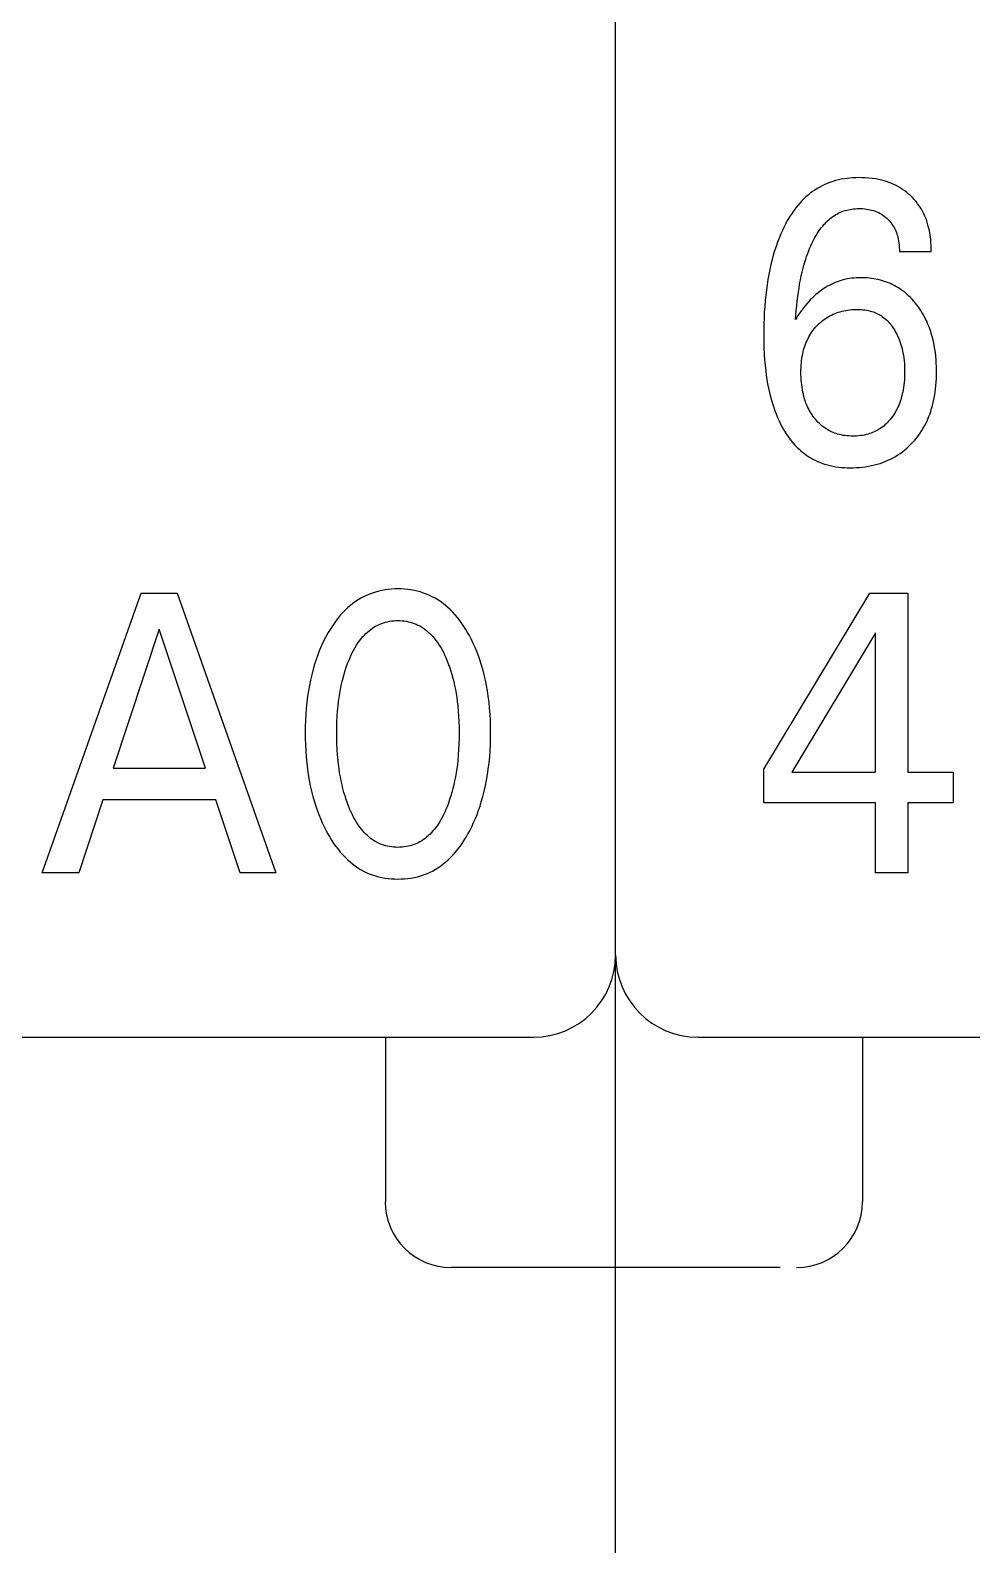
# Model space of a CAD drawing. Extents: x 10 to 656, y -396 to 292.
# Drawn here: x 263.838 to 264.996, y 101.147 to 103.011 of the extents above; entities that cross this region are included whole.
import ezdxf

# ---------------------------------------------------------------- set-up
doc = ezdxf.new("R2010")
doc.units = 0
doc.header["$LTSCALE"] = 5
doc.header["$MEASUREMENT"] = 0
doc.layers.get('0').update_dxf_attribs({"linetype": 'CONTINUOUS'})

msp = doc.modelspace()

# ---------------------------------------------------------------- linework, layer by layer
at = {"color": 7, "linetype": 'Continuous'}
for p, q in [((264.558, 91.5889), (264.558, 118.1086)), ((264.558, 91.5889), (264.558, 118.1086)), ((264.558, 101.4882), (264.558, 118.1086)), ((264.558, 101.4882), (264.558, 118.1086)), ((264.8061, 102.8161), (264.8032, 102.8142)), ((264.8091, 102.8178), (264.8061, 102.8161)), ((264.8121, 102.8195), (264.8091, 102.8178)), ((264.8152, 102.821), (264.8121, 102.8195)), ((264.8184, 102.8223), (264.8152, 102.821)), ((264.8217, 102.8236), (264.8184, 102.8223)), ((264.8251, 102.8248), (264.8217, 102.8236)), ((264.8286, 102.8258), (264.8251, 102.8248)), ((264.8321, 102.8267), (264.8286, 102.8258)), ((264.8356, 102.8274), (264.8321, 102.8267)), ((264.8391, 102.828), (264.8356, 102.8274)), ((264.8427, 102.8285), (264.8391, 102.828)), ((264.8463, 102.8289), (264.8427, 102.8285)), ((264.8499, 102.8292), (264.8463, 102.8289)), ((264.8535, 102.8294), (264.8499, 102.8292)), ((264.8571, 102.8295), (264.8535, 102.8294)), ((264.8613, 102.8294), (264.8571, 102.8295)), ((264.8655, 102.8292), (264.8613, 102.8294)), ((264.8696, 102.8289), (264.8655, 102.8292)), ((264.8738, 102.8284), (264.8696, 102.8289)), ((264.8779, 102.8278), (264.8738, 102.8284)), ((264.882, 102.827), (264.8779, 102.8278)), ((264.8851, 102.8263), (264.882, 102.827)), ((264.8882, 102.8254), (264.8851, 102.8263)), ((264.8913, 102.8245), (264.8882, 102.8254)), ((264.8944, 102.8234), (264.8913, 102.8245)), ((264.8974, 102.8223), (264.8944, 102.8234)), ((264.9003, 102.821), (264.8974, 102.8223)), ((264.9032, 102.8196), (264.9003, 102.821)), ((264.9059, 102.8181), (264.9032, 102.8196)), ((264.9086, 102.8166), (264.9059, 102.8181)), ((264.9111, 102.8149), (264.9086, 102.8166)), ((264.7845, 102.7981), (264.782, 102.7951)), ((264.7872, 102.8009), (264.7845, 102.7981)), ((264.7897, 102.8034), (264.7872, 102.8009)), ((264.7922, 102.8057), (264.7897, 102.8034)), ((264.7948, 102.808), (264.7922, 102.8057)), ((264.7975, 102.8102), (264.7948, 102.808)), ((264.8003, 102.8123), (264.7975, 102.8102)), ((264.8032, 102.8142), (264.8003, 102.8123)), ((264.9137, 102.8132), (264.9111, 102.8149)), ((264.9161, 102.8113), (264.9137, 102.8132)), ((264.9185, 102.8093), (264.9161, 102.8113)), ((264.9207, 102.8073), (264.9185, 102.8093)), ((264.9231, 102.8049), (264.9207, 102.8073)), ((264.9254, 102.8025), (264.9231, 102.8049)), ((264.9276, 102.8), (264.9254, 102.8025)), ((264.9296, 102.7973), (264.9276, 102.8)), ((264.9315, 102.7946), (264.9296, 102.7973)), ((264.7708, 102.7792), (264.7688, 102.7758)), ((264.7728, 102.7825), (264.7708, 102.7792)), ((264.775, 102.7858), (264.7728, 102.7825)), ((264.7772, 102.789), (264.775, 102.7858)), ((264.7795, 102.7921), (264.7772, 102.789)), ((264.782, 102.7951), (264.7795, 102.7921)), ((264.8203, 102.7777), (264.8219, 102.7791)), ((264.8219, 102.7791), (264.8236, 102.7804)), ((264.8236, 102.7804), (264.8254, 102.7817)), ((264.8254, 102.7817), (264.8272, 102.7829)), ((264.8272, 102.7829), (264.829, 102.784)), ((264.829, 102.784), (264.8309, 102.7851)), ((264.8309, 102.7851), (264.8328, 102.786)), ((264.8328, 102.786), (264.8347, 102.7869)), ((264.8347, 102.7869), (264.8366, 102.7877)), ((264.8366, 102.7877), (264.8386, 102.7884)), ((264.8386, 102.7884), (264.8406, 102.789)), ((264.8406, 102.789), (264.8426, 102.7896)), ((264.8426, 102.7896), (264.8446, 102.79)), ((264.8446, 102.79), (264.8467, 102.7904)), ((264.8467, 102.7904), (264.8487, 102.7908)), ((264.8487, 102.7908), (264.8508, 102.791)), ((264.8508, 102.791), (264.8529, 102.7912)), ((264.8529, 102.7912), (264.855, 102.7914)), ((264.855, 102.7914), (264.8571, 102.7914)), ((264.8571, 102.7914), (264.8595, 102.7914)), ((264.8595, 102.7914), (264.8619, 102.7913)), ((264.8619, 102.7913), (264.8642, 102.7911)), ((264.8642, 102.7911), (264.8666, 102.7908)), ((264.8666, 102.7908), (264.8689, 102.7904)), ((264.8689, 102.7904), (264.8713, 102.7899)), ((264.8713, 102.7899), (264.8734, 102.7894)), ((264.8734, 102.7894), (264.8754, 102.7888)), ((264.8754, 102.7888), (264.8774, 102.7881)), ((264.8774, 102.7881), (264.8794, 102.7873)), ((264.8794, 102.7873), (264.8814, 102.7864)), ((264.8814, 102.7864), (264.8833, 102.7854)), ((264.8833, 102.7854), (264.8851, 102.7844)), ((264.8851, 102.7844), (264.8868, 102.7833)), ((264.8868, 102.7833), (264.8885, 102.7821)), ((264.8885, 102.7821), (264.8901, 102.7808)), ((264.8901, 102.7808), (264.8917, 102.7794)), ((264.8917, 102.7794), (264.8932, 102.778)), ((264.9333, 102.7918), (264.9315, 102.7946)), ((264.935, 102.789), (264.9333, 102.7918)), ((264.9366, 102.7859), (264.935, 102.789)), ((264.9381, 102.7827), (264.9366, 102.7859)), ((264.9395, 102.7794), (264.9381, 102.7827)), ((264.9407, 102.7761), (264.9395, 102.7794)), ((264.7612, 102.7602), (264.7591, 102.7551)), ((264.7635, 102.7653), (264.7612, 102.7602)), ((264.7652, 102.7688), (264.7635, 102.7653)), ((264.767, 102.7723), (264.7652, 102.7688)), ((264.7688, 102.7758), (264.767, 102.7723)), ((264.8046, 102.7583), (264.8061, 102.7608)), ((264.8061, 102.7608), (264.8076, 102.7631)), ((264.8076, 102.7631), (264.8093, 102.7655)), ((264.8093, 102.7655), (264.811, 102.7677)), ((264.811, 102.7677), (264.8128, 102.7699)), ((264.8128, 102.7699), (264.8142, 102.7716)), ((264.8142, 102.7716), (264.8156, 102.7732)), ((264.8156, 102.7732), (264.8171, 102.7747)), ((264.8171, 102.7747), (264.8187, 102.7762)), ((264.8187, 102.7762), (264.8203, 102.7777)), ((264.8932, 102.778), (264.8945, 102.7766)), ((264.8945, 102.7766), (264.8957, 102.7752)), ((264.8957, 102.7752), (264.8969, 102.7737)), ((264.8969, 102.7737), (264.898, 102.7722)), ((264.898, 102.7722), (264.899, 102.7706)), ((264.899, 102.7706), (264.9, 102.769)), ((264.9, 102.769), (264.9009, 102.7674)), ((264.9009, 102.7674), (264.9018, 102.7656)), ((264.9018, 102.7656), (264.9026, 102.7638)), ((264.9026, 102.7638), (264.9034, 102.7619)), ((264.9034, 102.7619), (264.904, 102.76)), ((264.904, 102.76), (264.9046, 102.7581)), ((264.9418, 102.7728), (264.9407, 102.7761)), ((264.9427, 102.7694), (264.9418, 102.7728)), ((264.9436, 102.766), (264.9427, 102.7694)), ((264.9444, 102.762), (264.9436, 102.766)), ((264.945, 102.7581), (264.9444, 102.762)), ((264.7553, 102.7446), (264.7536, 102.7393)), ((264.7571, 102.7499), (264.7553, 102.7446)), ((264.7591, 102.7551), (264.7571, 102.7499)), ((264.7956, 102.7396), (264.797, 102.7431)), ((264.797, 102.7431), (264.7982, 102.7457)), ((264.7982, 102.7457), (264.7993, 102.7483)), ((264.7993, 102.7483), (264.8006, 102.7509)), ((264.8006, 102.7509), (264.8018, 102.7534)), ((264.8018, 102.7534), (264.8032, 102.7559)), ((264.8032, 102.7559), (264.8046, 102.7583)), ((264.9046, 102.7581), (264.9052, 102.7561)), ((264.9052, 102.7561), (264.9056, 102.7541)), ((264.9056, 102.7541), (264.9061, 102.7515)), ((264.9061, 102.7515), (264.9065, 102.7489)), ((264.9065, 102.7489), (264.9068, 102.7462)), ((264.9068, 102.7462), (264.907, 102.7435)), ((264.907, 102.7435), (264.9071, 102.7409)), ((264.9456, 102.7541), (264.945, 102.7581)), ((264.946, 102.7501), (264.9456, 102.7541)), ((264.9462, 102.7461), (264.946, 102.7501)), ((264.9464, 102.7422), (264.9462, 102.7461)), ((264.9464, 102.7382), (264.9464, 102.7422)), ((264.749, 102.7225), (264.7477, 102.7163)), ((264.7505, 102.7286), (264.749, 102.7225)), ((264.752, 102.734), (264.7505, 102.7286)), ((264.7536, 102.7393), (264.752, 102.734)), ((264.7897, 102.7218), (264.7907, 102.7254)), ((264.7907, 102.7254), (264.7918, 102.729)), ((264.7918, 102.729), (264.793, 102.7325)), ((264.793, 102.7325), (264.7943, 102.7361)), ((264.7943, 102.7361), (264.7956, 102.7396)), ((264.9071, 102.7409), (264.9072, 102.7382)), ((264.9464, 102.7382), (264.9072, 102.7382)), ((264.7453, 102.7039), (264.7444, 102.6977)), ((264.7464, 102.7102), (264.7453, 102.7039)), ((264.7477, 102.7163), (264.7464, 102.7102)), ((264.7853, 102.7035), (264.7863, 102.7084)), ((264.7863, 102.7084), (264.7874, 102.7133)), ((264.7874, 102.7133), (264.7887, 102.7181)), ((264.7887, 102.7181), (264.7897, 102.7218)), ((264.8381, 102.7036), (264.8356, 102.703)), ((264.8407, 102.7043), (264.8381, 102.7036)), ((264.8433, 102.7048), (264.8407, 102.7043)), ((264.8459, 102.7052), (264.8433, 102.7048)), ((264.8486, 102.7056), (264.8459, 102.7052)), ((264.8512, 102.7059), (264.8486, 102.7056)), ((264.8539, 102.7061), (264.8512, 102.7059)), ((264.8565, 102.7062), (264.8539, 102.7061)), ((264.8592, 102.7063), (264.8565, 102.7062)), ((264.862, 102.7063), (264.8592, 102.7063)), ((264.8647, 102.7062), (264.862, 102.7063)), ((264.8675, 102.706), (264.8647, 102.7062)), ((264.8702, 102.7058), (264.8675, 102.706)), ((264.8729, 102.7055), (264.8702, 102.7058)), ((264.8756, 102.7051), (264.8729, 102.7055)), ((264.8783, 102.7046), (264.8756, 102.7051)), ((264.881, 102.704), (264.8783, 102.7046)), ((264.8837, 102.7033), (264.881, 102.704)), ((264.7428, 102.6852), (264.742, 102.6781)), ((264.7435, 102.6915), (264.7428, 102.6852)), ((264.7444, 102.6977), (264.7435, 102.6915)), ((264.782, 102.6831), (264.7828, 102.6887)), ((264.7828, 102.6887), (264.7836, 102.6936)), ((264.7836, 102.6936), (264.7844, 102.6986)), ((264.7844, 102.6986), (264.7853, 102.7035)), ((264.8045, 102.6857), (264.8021, 102.6836)), ((264.807, 102.6878), (264.8045, 102.6857)), ((264.8096, 102.6898), (264.807, 102.6878)), ((264.8118, 102.6914), (264.8096, 102.6898)), ((264.814, 102.6929), (264.8118, 102.6914)), ((264.8162, 102.6943), (264.814, 102.6929)), ((264.8185, 102.6957), (264.8162, 102.6943)), ((264.8208, 102.6969), (264.8185, 102.6957)), ((264.8232, 102.6981), (264.8208, 102.6969)), ((264.8256, 102.6993), (264.8232, 102.6981)), ((264.828, 102.7003), (264.8256, 102.6993)), ((264.8305, 102.7013), (264.828, 102.7003)), ((264.833, 102.7022), (264.8305, 102.7013)), ((264.8356, 102.703), (264.833, 102.7022)), ((264.8863, 102.7026), (264.8837, 102.7033)), ((264.8888, 102.7018), (264.8863, 102.7026)), ((264.8912, 102.701), (264.8888, 102.7018)), ((264.8936, 102.7001), (264.8912, 102.701)), ((264.896, 102.6991), (264.8936, 102.7001)), ((264.8983, 102.698), (264.896, 102.6991)), ((264.9006, 102.6968), (264.8983, 102.698)), ((264.9029, 102.6956), (264.9006, 102.6968)), ((264.9051, 102.6943), (264.9029, 102.6956)), ((264.9073, 102.693), (264.9051, 102.6943)), ((264.9094, 102.6915), (264.9073, 102.693)), ((264.9118, 102.6898), (264.9094, 102.6915)), ((264.9141, 102.688), (264.9118, 102.6898)), ((264.9163, 102.6861), (264.9141, 102.688)), ((264.9185, 102.6841), (264.9163, 102.6861)), ((264.7414, 102.6709), (264.7409, 102.6638)), ((264.742, 102.6781), (264.7414, 102.6709)), ((264.7803, 102.6661), (264.7808, 102.6718)), ((264.7808, 102.6718), (264.7814, 102.6774)), ((264.7814, 102.6774), (264.782, 102.6831)), ((264.789, 102.6692), (264.7854, 102.6644)), ((264.791, 102.6717), (264.789, 102.6692)), ((264.7931, 102.6742), (264.791, 102.6717)), ((264.7952, 102.6767), (264.7931, 102.6742)), ((264.7975, 102.679), (264.7952, 102.6767)), ((264.7998, 102.6813), (264.7975, 102.679)), ((264.8021, 102.6836), (264.7998, 102.6813)), ((264.8412, 102.6661), (264.8437, 102.6664)), ((264.8437, 102.6664), (264.8461, 102.6668)), ((264.8461, 102.6668), (264.8486, 102.667)), ((264.8486, 102.667), (264.8511, 102.6672)), ((264.8511, 102.6672), (264.8535, 102.6673)), ((264.8535, 102.6673), (264.856, 102.6673)), ((264.856, 102.6673), (264.8582, 102.6672)), ((264.8582, 102.6672), (264.8604, 102.6671)), ((264.8604, 102.6671), (264.8626, 102.6669)), ((264.8626, 102.6669), (264.8648, 102.6666)), ((264.8648, 102.6666), (264.867, 102.6663)), ((264.9206, 102.682), (264.9185, 102.6841)), ((264.9227, 102.6799), (264.9206, 102.682)), ((264.9246, 102.6777), (264.9227, 102.6799)), ((264.9265, 102.6754), (264.9246, 102.6777)), ((264.9284, 102.6731), (264.9265, 102.6754)), ((264.9302, 102.6707), (264.9284, 102.6731)), ((264.9319, 102.6683), (264.9302, 102.6707)), ((264.9336, 102.6658), (264.9319, 102.6683)), ((264.7403, 102.6494), (264.7402, 102.6422)), ((264.7406, 102.6566), (264.7403, 102.6494)), ((264.7409, 102.6638), (264.7406, 102.6566)), ((264.7794, 102.6548), (264.7798, 102.6605)), ((264.7808, 102.6572), (264.7794, 102.6548)), ((264.7798, 102.6605), (264.7803, 102.6661)), ((264.7822, 102.6596), (264.7808, 102.6572)), ((264.7854, 102.6644), (264.7822, 102.6596)), ((264.8055, 102.647), (264.8071, 102.6486)), ((264.8071, 102.6486), (264.8087, 102.6502)), ((264.8087, 102.6502), (264.8104, 102.6517)), ((264.8104, 102.6517), (264.8121, 102.6532)), ((264.8121, 102.6532), (264.8139, 102.6545)), ((264.8139, 102.6545), (264.8157, 102.6558)), ((264.8157, 102.6558), (264.8176, 102.6571)), ((264.8176, 102.6571), (264.8195, 102.6583)), ((264.8195, 102.6583), (264.8215, 102.6594)), ((264.8215, 102.6594), (264.8235, 102.6604)), ((264.8235, 102.6604), (264.8256, 102.6613)), ((264.8256, 102.6613), (264.8277, 102.6622)), ((264.8277, 102.6622), (264.8298, 102.663)), ((264.8298, 102.663), (264.832, 102.6638)), ((264.832, 102.6638), (264.8342, 102.6644)), ((264.8342, 102.6644), (264.8364, 102.665)), ((264.8364, 102.665), (264.8388, 102.6656)), ((264.8388, 102.6656), (264.8412, 102.6661)), ((264.867, 102.6663), (264.8692, 102.6659)), ((264.8692, 102.6659), (264.8713, 102.6653)), ((264.8713, 102.6653), (264.8734, 102.6647)), ((264.8734, 102.6647), (264.8751, 102.6641)), ((264.8751, 102.6641), (264.8768, 102.6635)), ((264.8768, 102.6635), (264.8785, 102.6627)), ((264.8785, 102.6627), (264.8802, 102.662)), ((264.8802, 102.662), (264.8818, 102.6611)), ((264.8818, 102.6611), (264.8834, 102.6602)), ((264.8834, 102.6602), (264.8849, 102.6592)), ((264.8849, 102.6592), (264.8864, 102.6582)), ((264.8864, 102.6582), (264.8879, 102.6571)), ((264.8879, 102.6571), (264.8896, 102.6557)), ((264.8896, 102.6557), (264.8912, 102.6543)), ((264.8912, 102.6543), (264.8927, 102.6527)), ((264.8927, 102.6527), (264.8942, 102.6512)), ((264.8942, 102.6512), (264.8956, 102.6495)), ((264.8956, 102.6495), (264.897, 102.6478)), ((264.897, 102.6478), (264.8983, 102.6461)), ((264.9351, 102.6632), (264.9336, 102.6658)), ((264.9366, 102.6607), (264.9351, 102.6632)), ((264.9381, 102.658), (264.9366, 102.6607)), ((264.9394, 102.6554), (264.9381, 102.658)), ((264.9407, 102.6527), (264.9394, 102.6554)), ((264.9419, 102.65), (264.9407, 102.6527)), ((264.9433, 102.6467), (264.9419, 102.65)), ((264.7402, 102.6422), (264.7402, 102.6351)), ((264.7402, 102.6351), (264.7403, 102.6263)), ((264.7926, 102.6269), (264.7936, 102.6292)), ((264.7936, 102.6292), (264.7947, 102.6315)), ((264.7947, 102.6315), (264.7958, 102.6336)), ((264.7958, 102.6336), (264.797, 102.6356)), ((264.797, 102.6356), (264.7982, 102.6377)), ((264.7982, 102.6377), (264.7995, 102.6396)), ((264.7995, 102.6396), (264.8009, 102.6416)), ((264.8009, 102.6416), (264.8024, 102.6434)), ((264.8024, 102.6434), (264.8039, 102.6453)), ((264.8039, 102.6453), (264.8055, 102.647)), ((264.8983, 102.6461), (264.8995, 102.6443)), ((264.8995, 102.6443), (264.9009, 102.6423)), ((264.9009, 102.6423), (264.9021, 102.6402)), ((264.9021, 102.6402), (264.9033, 102.638)), ((264.9033, 102.638), (264.9044, 102.6358)), ((264.9044, 102.6358), (264.9054, 102.6336)), ((264.9054, 102.6336), (264.9064, 102.6314)), ((264.9064, 102.6314), (264.9073, 102.6291)), ((264.9073, 102.6291), (264.9082, 102.6266)), ((264.9446, 102.6433), (264.9433, 102.6467)), ((264.9457, 102.6399), (264.9446, 102.6433)), ((264.9468, 102.6365), (264.9457, 102.6399)), ((264.9477, 102.633), (264.9468, 102.6365)), ((264.9486, 102.6295), (264.9477, 102.633)), ((264.9494, 102.626), (264.9486, 102.6295)), ((264.7403, 102.6263), (264.7405, 102.6194)), ((264.7405, 102.6194), (264.7408, 102.6124)), ((264.7408, 102.6124), (264.7413, 102.6054)), ((264.7876, 102.6098), (264.7882, 102.6125)), ((264.7882, 102.6125), (264.7887, 102.615)), ((264.7887, 102.615), (264.7893, 102.6174)), ((264.7893, 102.6174), (264.79, 102.6198)), ((264.79, 102.6198), (264.7908, 102.6222)), ((264.7908, 102.6222), (264.7917, 102.6246)), ((264.7917, 102.6246), (264.7926, 102.6269)), ((264.9082, 102.6266), (264.909, 102.6241)), ((264.909, 102.6241), (264.9098, 102.6215)), ((264.9098, 102.6215), (264.9104, 102.6189)), ((264.9104, 102.6189), (264.911, 102.6163)), ((264.911, 102.6163), (264.9115, 102.6137)), ((264.9115, 102.6137), (264.912, 102.6111)), ((264.912, 102.6111), (264.9125, 102.6076)), ((264.9501, 102.6225), (264.9494, 102.626)), ((264.9508, 102.6183), (264.9501, 102.6225)), ((264.9514, 102.6141), (264.9508, 102.6183)), ((264.9519, 102.6098), (264.9514, 102.6141)), ((264.7413, 102.6054), (264.7419, 102.5985)), ((264.7419, 102.5985), (264.7426, 102.5916)), ((264.786, 102.593), (264.7861, 102.5958)), ((264.786, 102.5902), (264.786, 102.593)), ((264.7861, 102.5958), (264.7863, 102.5986)), ((264.7863, 102.5986), (264.7865, 102.6014)), ((264.7865, 102.6014), (264.7868, 102.6042)), ((264.7868, 102.6042), (264.7872, 102.607)), ((264.7872, 102.607), (264.7876, 102.6098)), ((264.9125, 102.6076), (264.9129, 102.6041)), ((264.9129, 102.6041), (264.9132, 102.6007)), ((264.9132, 102.6007), (264.9134, 102.5972)), ((264.9134, 102.5972), (264.9135, 102.5937)), ((264.9135, 102.5937), (264.9135, 102.5902)), ((264.9522, 102.6056), (264.9519, 102.6098)), ((264.9525, 102.6013), (264.9522, 102.6056)), ((264.9527, 102.5971), (264.9525, 102.6013)), ((264.9528, 102.5907), (264.9527, 102.5971)), ((264.7426, 102.5916), (264.7433, 102.5862)), ((264.7433, 102.5862), (264.7441, 102.5808)), ((264.7441, 102.5808), (264.745, 102.5755)), ((264.745, 102.5755), (264.7461, 102.5702)), ((264.786, 102.587), (264.786, 102.5902)), ((264.7861, 102.5839), (264.786, 102.587)), ((264.7863, 102.5808), (264.7861, 102.5839)), ((264.7866, 102.5776), (264.7863, 102.5808)), ((264.7869, 102.5745), (264.7866, 102.5776)), ((264.7873, 102.5714), (264.7869, 102.5745)), ((264.9126, 102.5744), (264.9122, 102.5712)), ((264.913, 102.5775), (264.9126, 102.5744)), ((264.9132, 102.5807), (264.913, 102.5775)), ((264.9134, 102.5838), (264.9132, 102.5807)), ((264.9135, 102.587), (264.9134, 102.5838)), ((264.9135, 102.5902), (264.9135, 102.587)), ((264.9516, 102.5692), (264.952, 102.5735)), ((264.952, 102.5735), (264.9524, 102.5778)), ((264.9524, 102.5778), (264.9526, 102.5821)), ((264.9526, 102.5821), (264.9527, 102.5864)), ((264.9527, 102.5864), (264.9528, 102.5907)), ((264.7461, 102.5702), (264.7472, 102.5649)), ((264.7472, 102.5649), (264.7485, 102.5596)), ((264.7485, 102.5596), (264.75, 102.5544)), ((264.7878, 102.5683), (264.7873, 102.5714)), ((264.7883, 102.5656), (264.7878, 102.5683)), ((264.789, 102.5628), (264.7883, 102.5656)), ((264.7896, 102.5601), (264.789, 102.5628)), ((264.7904, 102.5574), (264.7896, 102.5601)), ((264.7913, 102.5548), (264.7904, 102.5574)), ((264.7922, 102.5521), (264.7913, 102.5548)), ((264.9088, 102.5561), (264.908, 102.5538)), ((264.9095, 102.5585), (264.9088, 102.5561)), ((264.9102, 102.5609), (264.9095, 102.5585)), ((264.9107, 102.5632), (264.9102, 102.5609)), ((264.9113, 102.5657), (264.9107, 102.5632)), ((264.9117, 102.5681), (264.9113, 102.5657)), ((264.9122, 102.5712), (264.9117, 102.5681)), ((264.9488, 102.5527), (264.9496, 102.5564)), ((264.9496, 102.5564), (264.9504, 102.5607)), ((264.9504, 102.5607), (264.951, 102.5649)), ((264.951, 102.5649), (264.9516, 102.5692)), ((264.75, 102.5544), (264.7512, 102.5504)), ((264.7512, 102.5504), (264.7525, 102.5465)), ((264.7525, 102.5465), (264.7538, 102.5426)), ((264.7538, 102.5426), (264.7553, 102.5387)), ((264.7553, 102.5387), (264.7569, 102.5349)), ((264.7933, 102.5495), (264.7922, 102.5521)), ((264.7942, 102.5475), (264.7933, 102.5495)), ((264.7952, 102.5454), (264.7942, 102.5475)), ((264.7962, 102.5434), (264.7952, 102.5454)), ((264.7973, 102.5414), (264.7962, 102.5434)), ((264.7985, 102.5395), (264.7973, 102.5414)), ((264.7997, 102.5375), (264.7985, 102.5395)), ((264.801, 102.5357), (264.7997, 102.5375)), ((264.8998, 102.5373), (264.8985, 102.5354)), ((264.9011, 102.5392), (264.8998, 102.5373)), ((264.9022, 102.5411), (264.9011, 102.5392)), ((264.9033, 102.5431), (264.9022, 102.5411)), ((264.9044, 102.5451), (264.9033, 102.5431)), ((264.9054, 102.5471), (264.9044, 102.5451)), ((264.9063, 102.5492), (264.9054, 102.5471)), ((264.9072, 102.5515), (264.9063, 102.5492)), ((264.908, 102.5538), (264.9072, 102.5515)), ((264.943, 102.5345), (264.9444, 102.538)), ((264.9444, 102.538), (264.9457, 102.5416)), ((264.9457, 102.5416), (264.9468, 102.5453)), ((264.9468, 102.5453), (264.9478, 102.549)), ((264.9478, 102.549), (264.9488, 102.5527)), ((264.7569, 102.5349), (264.7586, 102.5311)), ((264.7586, 102.5311), (264.7603, 102.5273)), ((264.7603, 102.5273), (264.7622, 102.5236)), ((264.7622, 102.5236), (264.764, 102.5205)), ((264.764, 102.5205), (264.7658, 102.5174)), ((264.7658, 102.5174), (264.7677, 102.5143)), ((264.8023, 102.5338), (264.801, 102.5357)), ((264.8037, 102.5321), (264.8023, 102.5338)), ((264.8052, 102.5304), (264.8037, 102.5321)), ((264.8067, 102.5287), (264.8052, 102.5304)), ((264.8083, 102.5271), (264.8067, 102.5287)), ((264.81, 102.5256), (264.8083, 102.5271)), ((264.8117, 102.5241), (264.81, 102.5256)), ((264.8134, 102.5227), (264.8117, 102.5241)), ((264.8152, 102.5214), (264.8134, 102.5227)), ((264.8169, 102.5203), (264.8152, 102.5214)), ((264.8185, 102.5193), (264.8169, 102.5203)), ((264.8202, 102.5183), (264.8185, 102.5193)), ((264.8219, 102.5174), (264.8202, 102.5183)), ((264.8237, 102.5166), (264.8219, 102.5174)), ((264.8776, 102.5173), (264.8759, 102.5165)), ((264.8794, 102.5182), (264.8776, 102.5173)), ((264.8811, 102.5192), (264.8794, 102.5182)), ((264.8827, 102.5202), (264.8811, 102.5192)), ((264.8844, 102.5213), (264.8827, 102.5202)), ((264.8861, 102.5225), (264.8844, 102.5213)), ((264.8878, 102.5238), (264.8861, 102.5225)), ((264.8894, 102.5252), (264.8878, 102.5238)), ((264.8909, 102.5266), (264.8894, 102.5252)), ((264.8925, 102.5281), (264.8909, 102.5266)), ((264.8939, 102.5297), (264.8925, 102.5281)), ((264.8953, 102.5313), (264.8939, 102.5297)), ((264.8972, 102.5336), (264.8953, 102.5313)), ((264.8985, 102.5354), (264.8972, 102.5336)), ((264.9327, 102.5151), (264.9347, 102.5181)), ((264.9347, 102.5181), (264.9365, 102.5212)), ((264.9365, 102.5212), (264.9383, 102.5243)), ((264.9383, 102.5243), (264.9399, 102.5275)), ((264.9399, 102.5275), (264.9415, 102.5309)), ((264.9415, 102.5309), (264.943, 102.5345)), ((264.7677, 102.5143), (264.7697, 102.5114)), ((264.7697, 102.5114), (264.7717, 102.5084)), ((264.7717, 102.5084), (264.7739, 102.5056)), ((264.7739, 102.5056), (264.7762, 102.5029)), ((264.7762, 102.5029), (264.7786, 102.5002)), ((264.7786, 102.5002), (264.7811, 102.4976)), ((264.8255, 102.5158), (264.8237, 102.5166)), ((264.8273, 102.5151), (264.8255, 102.5158)), ((264.8292, 102.5145), (264.8273, 102.5151)), ((264.831, 102.5139), (264.8292, 102.5145)), ((264.8333, 102.5133), (264.831, 102.5139)), ((264.8356, 102.5128), (264.8333, 102.5133)), ((264.8379, 102.5123), (264.8356, 102.5128)), ((264.8402, 102.512), (264.8379, 102.5123)), ((264.8426, 102.5117), (264.8402, 102.512)), ((264.8449, 102.5116), (264.8426, 102.5117)), ((264.8473, 102.5114), (264.8449, 102.5116)), ((264.8497, 102.5114), (264.8473, 102.5114)), ((264.852, 102.5114), (264.8497, 102.5114)), ((264.8544, 102.5115), (264.852, 102.5114)), ((264.8568, 102.5117), (264.8544, 102.5115)), ((264.8592, 102.512), (264.8568, 102.5117)), ((264.8615, 102.5123), (264.8592, 102.512)), ((264.8639, 102.5127), (264.8615, 102.5123)), ((264.8662, 102.5133), (264.8639, 102.5127)), ((264.8685, 102.5139), (264.8662, 102.5133)), ((264.8704, 102.5144), (264.8685, 102.5139)), ((264.8722, 102.5151), (264.8704, 102.5144)), ((264.8741, 102.5158), (264.8722, 102.5151)), ((264.8759, 102.5165), (264.8741, 102.5158)), ((264.9164, 102.4966), (264.9189, 102.4989)), ((264.9189, 102.4989), (264.9214, 102.5013)), ((264.9214, 102.5013), (264.9238, 102.5038)), ((264.9238, 102.5038), (264.9262, 102.5065)), ((264.9262, 102.5065), (264.9285, 102.5093)), ((264.9285, 102.5093), (264.9306, 102.5122)), ((264.9306, 102.5122), (264.9327, 102.5151)), ((264.7811, 102.4976), (264.7837, 102.4951)), ((264.7837, 102.4951), (264.7859, 102.4932)), ((264.7859, 102.4932), (264.7882, 102.4912)), ((264.7882, 102.4912), (264.7906, 102.4894)), ((264.7906, 102.4894), (264.7931, 102.4877)), ((264.7931, 102.4877), (264.7956, 102.486)), ((264.7956, 102.486), (264.7982, 102.4845)), ((264.7982, 102.4845), (264.8008, 102.483)), ((264.8008, 102.483), (264.8035, 102.4816)), ((264.8035, 102.4816), (264.8062, 102.4803)), ((264.8062, 102.4803), (264.8089, 102.4791)), ((264.8866, 102.479), (264.8898, 102.4802)), ((264.8898, 102.4802), (264.8931, 102.4816)), ((264.8931, 102.4816), (264.8962, 102.4831)), ((264.8962, 102.4831), (264.8993, 102.4846)), ((264.8993, 102.4846), (264.9024, 102.4864)), ((264.9024, 102.4864), (264.9053, 102.4882)), ((264.9053, 102.4882), (264.9082, 102.4901)), ((264.9082, 102.4901), (264.911, 102.4922)), ((264.911, 102.4922), (264.9137, 102.4943)), ((264.9137, 102.4943), (264.9164, 102.4966)), ((264.8089, 102.4791), (264.8117, 102.4781)), ((264.8117, 102.4781), (264.8151, 102.4769)), ((264.8151, 102.4769), (264.8185, 102.4759)), ((264.8185, 102.4759), (264.8219, 102.4751)), ((264.8219, 102.4751), (264.8254, 102.4743)), ((264.8254, 102.4743), (264.8288, 102.4737)), ((264.8288, 102.4737), (264.8323, 102.4733)), ((264.8323, 102.4733), (264.8359, 102.4729)), ((264.8359, 102.4729), (264.8394, 102.4726)), ((264.8394, 102.4726), (264.8429, 102.4724)), ((264.8429, 102.4724), (264.8465, 102.4724)), ((264.8465, 102.4724), (264.8503, 102.4724)), ((264.8503, 102.4724), (264.8541, 102.4726)), ((264.8541, 102.4726), (264.8579, 102.4728)), ((264.8579, 102.4728), (264.8617, 102.4732)), ((264.8617, 102.4732), (264.8654, 102.4737)), ((264.8654, 102.4737), (264.8692, 102.4743)), ((264.8692, 102.4743), (264.8729, 102.475)), ((264.8729, 102.475), (264.8766, 102.4759)), ((264.8766, 102.4759), (264.8799, 102.4768)), ((264.8799, 102.4768), (264.8833, 102.4778)), ((264.8833, 102.4778), (264.8866, 102.479)), ((263.8525, 101.9741), (263.974, 102.3182)), ((263.974, 102.3182), (264.0184, 102.3182)), ((264.0184, 102.3182), (264.1399, 101.9741)), ((264.2479, 102.3137), (264.2445, 102.3119)), ((264.2515, 102.3154), (264.2479, 102.3137)), ((264.2551, 102.317), (264.2515, 102.3154)), ((264.2588, 102.3183), (264.2551, 102.317)), ((264.2625, 102.3195), (264.2588, 102.3183)), ((264.2664, 102.3206), (264.2625, 102.3195)), ((264.2703, 102.3214), (264.2664, 102.3206)), ((264.2742, 102.3221), (264.2703, 102.3214)), ((264.2781, 102.3227), (264.2742, 102.3221)), ((264.2821, 102.3231), (264.2781, 102.3227)), ((264.2861, 102.3233), (264.2821, 102.3231)), ((264.2901, 102.3234), (264.2861, 102.3233)), ((264.2941, 102.3233), (264.2901, 102.3234)), ((264.2981, 102.3231), (264.2941, 102.3233)), ((264.3021, 102.3227), (264.2981, 102.3231)), ((264.306, 102.3221), (264.3021, 102.3227)), ((264.31, 102.3214), (264.306, 102.3221)), ((264.3138, 102.3206), (264.31, 102.3214)), ((264.3177, 102.3196), (264.3138, 102.3206)), ((264.3215, 102.3183), (264.3177, 102.3196)), ((264.3252, 102.317), (264.3215, 102.3183)), ((264.3288, 102.3154), (264.3252, 102.317)), ((264.3323, 102.3137), (264.3288, 102.3154)), ((264.3358, 102.3119), (264.3323, 102.3137)), ((264.7402, 102.1016), (264.8706, 102.3182)), ((264.8706, 102.3182), (264.9174, 102.3182)), ((264.9174, 102.3182), (264.9174, 102.0977)), ((264.2226, 102.2946), (264.2196, 102.2914)), ((264.2258, 102.2978), (264.2226, 102.2946)), ((264.2286, 102.3004), (264.2258, 102.2978)), ((264.2316, 102.303), (264.2286, 102.3004)), ((264.2347, 102.3054), (264.2316, 102.303)), ((264.2379, 102.3077), (264.2347, 102.3054)), ((264.2411, 102.3098), (264.2379, 102.3077)), ((264.2445, 102.3119), (264.2411, 102.3098)), ((264.3391, 102.3099), (264.3358, 102.3119)), ((264.3424, 102.3077), (264.3391, 102.3099)), ((264.3456, 102.3054), (264.3424, 102.3077)), ((264.3486, 102.303), (264.3456, 102.3054)), ((264.3516, 102.3004), (264.3486, 102.303)), ((264.3545, 102.2978), (264.3516, 102.3004)), ((264.3576, 102.2946), (264.3545, 102.2978)), ((264.3606, 102.2914), (264.3576, 102.2946)), ((264.209, 102.2772), (264.2066, 102.2735)), ((264.2115, 102.2809), (264.209, 102.2772)), ((264.2141, 102.2845), (264.2115, 102.2809)), ((264.2168, 102.288), (264.2141, 102.2845)), ((264.2196, 102.2914), (264.2168, 102.288)), ((264.2567, 102.2735), (264.2588, 102.275)), ((264.2588, 102.275), (264.261, 102.2765)), ((264.261, 102.2765), (264.2632, 102.2778)), ((264.2632, 102.2778), (264.2655, 102.2789)), ((264.2655, 102.2789), (264.2678, 102.28)), ((264.2678, 102.28), (264.2701, 102.2809)), ((264.2701, 102.2809), (264.2725, 102.2817)), ((264.2725, 102.2817), (264.275, 102.2824)), ((264.275, 102.2824), (264.2774, 102.283)), ((264.2774, 102.283), (264.2799, 102.2835)), ((264.2799, 102.2835), (264.2824, 102.2839)), ((264.2824, 102.2839), (264.285, 102.2841)), ((264.285, 102.2841), (264.2875, 102.2843)), ((264.2875, 102.2843), (264.2901, 102.2843)), ((264.2901, 102.2843), (264.2926, 102.2843)), ((264.2926, 102.2843), (264.2952, 102.2841)), ((264.2952, 102.2841), (264.2977, 102.2839)), ((264.2977, 102.2839), (264.3002, 102.2835)), ((264.3002, 102.2835), (264.3027, 102.283)), ((264.3027, 102.283), (264.3052, 102.2824)), ((264.3052, 102.2824), (264.3076, 102.2817)), ((264.3076, 102.2817), (264.31, 102.2809)), ((264.31, 102.2809), (264.3124, 102.28)), ((264.3124, 102.28), (264.3147, 102.2789)), ((264.3147, 102.2789), (264.317, 102.2778)), ((264.317, 102.2778), (264.3192, 102.2765)), ((264.3192, 102.2765), (264.3214, 102.275)), ((264.3214, 102.275), (264.3235, 102.2735)), ((264.3634, 102.288), (264.3606, 102.2914)), ((264.3662, 102.2845), (264.3634, 102.288)), ((264.3687, 102.2809), (264.3662, 102.2845)), ((264.3712, 102.2772), (264.3687, 102.2809)), ((264.3736, 102.2735), (264.3712, 102.2772)), ((263.9964, 102.2738), (263.9398, 102.1029)), ((264.0533, 102.1029), (263.9964, 102.2738)), ((264.1987, 102.2589), (264.1961, 102.2535)), ((264.2014, 102.2643), (264.1987, 102.2589)), ((264.2022, 102.2658), (264.2014, 102.2643)), ((264.2043, 102.2697), (264.2022, 102.2658)), ((264.2066, 102.2735), (264.2043, 102.2697)), ((264.2393, 102.2543), (264.2412, 102.2572)), ((264.2412, 102.2572), (264.2433, 102.26)), ((264.2433, 102.26), (264.2454, 102.2628)), ((264.2454, 102.2628), (264.2471, 102.2647)), ((264.2471, 102.2647), (264.2489, 102.2666)), ((264.2489, 102.2666), (264.2507, 102.2685)), ((264.2507, 102.2685), (264.2527, 102.2702)), ((264.2527, 102.2702), (264.2546, 102.2719)), ((264.2546, 102.2719), (264.2567, 102.2735)), ((264.3235, 102.2735), (264.3255, 102.2719)), ((264.3255, 102.2719), (264.3275, 102.2702)), ((264.3275, 102.2702), (264.3294, 102.2685)), ((264.3294, 102.2685), (264.3313, 102.2666)), ((264.3313, 102.2666), (264.333, 102.2647)), ((264.333, 102.2647), (264.3347, 102.2628)), ((264.3347, 102.2628), (264.3369, 102.26)), ((264.3369, 102.26), (264.3389, 102.2572)), ((264.3389, 102.2572), (264.3409, 102.2543)), ((264.3758, 102.2697), (264.3736, 102.2735)), ((264.378, 102.2658), (264.3758, 102.2697)), ((264.3805, 102.261), (264.378, 102.2658)), ((264.3828, 102.2561), (264.3805, 102.261)), ((264.8778, 102.2692), (264.7748, 102.0977)), ((264.8778, 102.0977), (264.8778, 102.2692)), ((264.1915, 102.2423), (264.1895, 102.2366)), ((264.1937, 102.2479), (264.1915, 102.2423)), ((264.1961, 102.2535), (264.1937, 102.2479)), ((264.2299, 102.2358), (264.2312, 102.239)), ((264.2312, 102.239), (264.2327, 102.2422)), ((264.2327, 102.2422), (264.2342, 102.2453)), ((264.2342, 102.2453), (264.2358, 102.2484)), ((264.2358, 102.2484), (264.2375, 102.2514)), ((264.2375, 102.2514), (264.2393, 102.2543)), ((264.3409, 102.2543), (264.3427, 102.2514)), ((264.3427, 102.2514), (264.3444, 102.2484)), ((264.3444, 102.2484), (264.346, 102.2453)), ((264.346, 102.2453), (264.3475, 102.2422)), ((264.3475, 102.2422), (264.3489, 102.239)), ((264.3489, 102.239), (264.3503, 102.2358)), ((264.385, 102.2512), (264.3828, 102.2561)), ((264.3871, 102.2462), (264.385, 102.2512)), ((264.3891, 102.2411), (264.3871, 102.2462)), ((264.3909, 102.236), (264.3891, 102.2411)), ((264.1857, 102.2244), (264.184, 102.2178)), ((264.1876, 102.2309), (264.1857, 102.2244)), ((264.1895, 102.2366), (264.1876, 102.2309)), ((264.2238, 102.2184), (264.2252, 102.2228)), ((264.2252, 102.2228), (264.2266, 102.2272)), ((264.2266, 102.2272), (264.2282, 102.2315)), ((264.2282, 102.2315), (264.2299, 102.2358)), ((264.3503, 102.2358), (264.3507, 102.2346)), ((264.3507, 102.2346), (264.3523, 102.2305)), ((264.3523, 102.2305), (264.3538, 102.2264)), ((264.3538, 102.2264), (264.3552, 102.2222)), ((264.3552, 102.2222), (264.3564, 102.218)), ((264.3925, 102.2309), (264.3909, 102.236)), ((264.3945, 102.2244), (264.3925, 102.2309)), ((264.3962, 102.2178), (264.3945, 102.2244)), ((264.1811, 102.2046), (264.1799, 102.1979)), ((264.1824, 102.2112), (264.1811, 102.2046)), ((264.184, 102.2178), (264.1824, 102.2112)), ((264.2194, 102.1996), (264.2204, 102.2046)), ((264.2204, 102.2046), (264.2215, 102.2095)), ((264.2215, 102.2095), (264.2226, 102.2139)), ((264.2226, 102.2139), (264.2238, 102.2184)), ((264.3564, 102.218), (264.3576, 102.2137)), ((264.3576, 102.2137), (264.3587, 102.2095)), ((264.3587, 102.2095), (264.3598, 102.2046)), ((264.3598, 102.2046), (264.3608, 102.1996)), ((264.3977, 102.2112), (264.3962, 102.2178)), ((264.3991, 102.2046), (264.3977, 102.2112)), ((264.4003, 102.1979), (264.3991, 102.2046)), ((264.178, 102.1838), (264.1772, 102.1764)), ((264.1789, 102.1912), (264.178, 102.1838)), ((264.1799, 102.1979), (264.1789, 102.1912)), ((264.2165, 102.1796), (264.217, 102.1847)), ((264.217, 102.1847), (264.2177, 102.1897)), ((264.2177, 102.1897), (264.2185, 102.1946)), ((264.2185, 102.1946), (264.2194, 102.1996)), ((264.3608, 102.1996), (264.3617, 102.1946)), ((264.3617, 102.1946), (264.3624, 102.1897)), ((264.3624, 102.1897), (264.3631, 102.1847)), ((264.3631, 102.1847), (264.3637, 102.1796)), ((264.4013, 102.1912), (264.4003, 102.1979)), ((264.4022, 102.1838), (264.4013, 102.1912)), ((264.4029, 102.1764), (264.4022, 102.1838)), ((264.1767, 102.169), (264.1763, 102.1616)), ((264.1772, 102.1764), (264.1767, 102.169)), ((264.215, 102.1596), (264.2154, 102.1663)), ((264.2154, 102.1663), (264.2158, 102.173)), ((264.2158, 102.173), (264.2165, 102.1796)), ((264.3637, 102.1796), (264.3643, 102.173)), ((264.3643, 102.173), (264.3648, 102.1663)), ((264.3648, 102.1663), (264.3651, 102.1596)), ((264.4035, 102.169), (264.4029, 102.1764)), ((264.4039, 102.1616), (264.4035, 102.169)), ((264.1761, 102.1542), (264.176, 102.1468)), ((264.176, 102.1468), (264.176, 102.1392)), ((264.1763, 102.1616), (264.1761, 102.1542)), ((264.2148, 102.153), (264.215, 102.1596)), ((264.2148, 102.1463), (264.2148, 102.153)), ((264.2148, 102.1395), (264.2148, 102.1463)), ((264.3651, 102.1596), (264.3653, 102.153)), ((264.3653, 102.153), (264.3654, 102.1463)), ((264.3654, 102.1463), (264.3653, 102.1395)), ((264.4041, 102.1542), (264.4039, 102.1616)), ((264.4042, 102.1468), (264.4041, 102.1542)), ((264.4041, 102.1392), (264.4042, 102.1468)), ((264.176, 102.1392), (264.1763, 102.1317)), ((264.1763, 102.1317), (264.1766, 102.1241)), ((264.215, 102.1327), (264.2148, 102.1395)), ((264.2153, 102.1259), (264.215, 102.1327)), ((264.2158, 102.1192), (264.2153, 102.1259)), ((264.3648, 102.1259), (264.3643, 102.1192)), ((264.3651, 102.1327), (264.3648, 102.1259)), ((264.3653, 102.1395), (264.3651, 102.1327)), ((264.4035, 102.1242), (264.4039, 102.1317)), ((264.4039, 102.1317), (264.4041, 102.1392)), ((264.1766, 102.1241), (264.1772, 102.1166)), ((264.1772, 102.1166), (264.1779, 102.1091)), ((264.1779, 102.1091), (264.1788, 102.1016)), ((264.2164, 102.1124), (264.2158, 102.1192)), ((264.217, 102.1073), (264.2164, 102.1124)), ((264.2177, 102.1023), (264.217, 102.1073)), ((264.3632, 102.1073), (264.3625, 102.1023)), ((264.3637, 102.1124), (264.3632, 102.1073)), ((264.3643, 102.1192), (264.3637, 102.1124)), ((264.4013, 102.1017), (264.4022, 102.1092)), ((264.4022, 102.1092), (264.403, 102.1167)), ((264.403, 102.1167), (264.4035, 102.1242)), ((263.9398, 102.1029), (264.0533, 102.1029)), ((264.1788, 102.1016), (264.1798, 102.0948)), ((264.1798, 102.0948), (264.181, 102.088)), ((264.2184, 102.0972), (264.2177, 102.1023)), ((264.2193, 102.0921), (264.2184, 102.0972)), ((264.2203, 102.0871), (264.2193, 102.0921)), ((264.3608, 102.0921), (264.3599, 102.0871)), ((264.3617, 102.0972), (264.3608, 102.0921)), ((264.3625, 102.1023), (264.3617, 102.0972)), ((264.3992, 102.0881), (264.4003, 102.0949)), ((264.4003, 102.0949), (264.4013, 102.1017)), ((264.7402, 102.0602), (264.7402, 102.1016)), ((264.7748, 102.0977), (264.8778, 102.0977)), ((264.9174, 102.0977), (264.9734, 102.0977)), ((264.9734, 102.0977), (264.9734, 102.0602)), ((264.181, 102.088), (264.1823, 102.0812)), ((264.1823, 102.0812), (264.1838, 102.0745)), ((264.1838, 102.0745), (264.1855, 102.0679)), ((264.2214, 102.0821), (264.2203, 102.0871)), ((264.2225, 102.0776), (264.2214, 102.0821)), ((264.2237, 102.073), (264.2225, 102.0776)), ((264.225, 102.0686), (264.2237, 102.073)), ((264.3565, 102.073), (264.3551, 102.0686)), ((264.3577, 102.0776), (264.3565, 102.073)), ((264.3588, 102.0821), (264.3577, 102.0776)), ((264.3599, 102.0871), (264.3588, 102.0821)), ((264.3946, 102.068), (264.3963, 102.0746)), ((264.3963, 102.0746), (264.3978, 102.0813)), ((264.3978, 102.0813), (264.3992, 102.0881)), ((263.9268, 102.0638), (263.8974, 101.9741)), ((264.0661, 102.0638), (263.9268, 102.0638)), ((264.0958, 101.9741), (264.0661, 102.0638)), ((264.1855, 102.0679), (264.1874, 102.0612)), ((264.1874, 102.0612), (264.1891, 102.056)), ((264.1891, 102.056), (264.1909, 102.0509)), ((264.2265, 102.0641), (264.225, 102.0686)), ((264.228, 102.0597), (264.2265, 102.0641)), ((264.2297, 102.0553), (264.228, 102.0597)), ((264.231, 102.052), (264.2297, 102.0553)), ((264.2324, 102.0488), (264.231, 102.052)), ((264.3491, 102.052), (264.3477, 102.0488)), ((264.3505, 102.0553), (264.3491, 102.052)), ((264.3522, 102.0597), (264.3505, 102.0553)), ((264.3537, 102.0641), (264.3522, 102.0597)), ((264.3551, 102.0686), (264.3537, 102.0641)), ((264.3893, 102.0509), (264.3911, 102.0561)), ((264.3911, 102.0561), (264.3927, 102.0613)), ((264.3927, 102.0613), (264.3946, 102.068)), ((264.8778, 102.0602), (264.7402, 102.0602)), ((264.8778, 101.9741), (264.8778, 102.0602)), ((264.9174, 102.0602), (264.9174, 101.9741)), ((264.9734, 102.0602), (264.9174, 102.0602)), ((264.1909, 102.0509), (264.1928, 102.0457)), ((264.1928, 102.0457), (264.1948, 102.0407)), ((264.1948, 102.0407), (264.197, 102.0356)), ((264.197, 102.0356), (264.1993, 102.0307)), ((264.234, 102.0455), (264.2324, 102.0488)), ((264.2356, 102.0424), (264.234, 102.0455)), ((264.2373, 102.0393), (264.2356, 102.0424)), ((264.2391, 102.0362), (264.2373, 102.0393)), ((264.241, 102.0332), (264.2391, 102.0362)), ((264.2431, 102.0303), (264.241, 102.0332)), ((264.3392, 102.0332), (264.3371, 102.0303)), ((264.3411, 102.0362), (264.3392, 102.0332)), ((264.3429, 102.0393), (264.3411, 102.0362)), ((264.3446, 102.0424), (264.3429, 102.0393)), ((264.3462, 102.0455), (264.3446, 102.0424)), ((264.3477, 102.0488), (264.3462, 102.0455)), ((264.3809, 102.0307), (264.3832, 102.0357)), ((264.3832, 102.0357), (264.3854, 102.0407)), ((264.3854, 102.0407), (264.3874, 102.0458)), ((264.3874, 102.0458), (264.3893, 102.0509)), ((264.1993, 102.0307), (264.2018, 102.0258)), ((264.2018, 102.0258), (264.2039, 102.0218)), ((264.2039, 102.0218), (264.2062, 102.0179)), ((264.2062, 102.0179), (264.2085, 102.014)), ((264.2452, 102.0275), (264.2431, 102.0303)), ((264.2469, 102.0255), (264.2452, 102.0275)), ((264.2487, 102.0235), (264.2469, 102.0255)), ((264.2506, 102.0217), (264.2487, 102.0235)), ((264.2525, 102.0198), (264.2506, 102.0217)), ((264.2544, 102.0181), (264.2525, 102.0198)), ((264.2565, 102.0164), (264.2544, 102.0181)), ((264.2586, 102.0149), (264.2565, 102.0164)), ((264.2608, 102.0134), (264.2586, 102.0149)), ((264.3215, 102.0149), (264.3194, 102.0134)), ((264.3237, 102.0164), (264.3215, 102.0149)), ((264.3257, 102.0181), (264.3237, 102.0164)), ((264.3277, 102.0198), (264.3257, 102.0181)), ((264.3296, 102.0217), (264.3277, 102.0198)), ((264.3315, 102.0235), (264.3296, 102.0217)), ((264.3332, 102.0255), (264.3315, 102.0235)), ((264.3349, 102.0275), (264.3332, 102.0255)), ((264.3371, 102.0303), (264.3349, 102.0275)), ((264.3717, 102.014), (264.374, 102.0179)), ((264.374, 102.0179), (264.3763, 102.0218)), ((264.3763, 102.0218), (264.3784, 102.0258)), ((264.3784, 102.0258), (264.3809, 102.0307)), ((264.2085, 102.014), (264.211, 102.0102)), ((264.211, 102.0102), (264.2136, 102.0065)), ((264.2136, 102.0065), (264.2164, 102.0029)), ((264.2164, 102.0029), (264.2192, 101.9994)), ((264.2192, 101.9994), (264.2222, 101.996)), ((264.2222, 101.996), (264.2254, 101.9927)), ((264.2631, 102.0121), (264.2608, 102.0134)), ((264.2654, 102.0109), (264.2631, 102.0121)), ((264.2677, 102.0098), (264.2654, 102.0109)), ((264.27, 102.0088), (264.2677, 102.0098)), ((264.2724, 102.008), (264.27, 102.0088)), ((264.2749, 102.0073), (264.2724, 102.008)), ((264.2774, 102.0067), (264.2749, 102.0073)), ((264.2799, 102.0062), (264.2774, 102.0067)), ((264.2824, 102.0058), (264.2799, 102.0062)), ((264.285, 102.0055), (264.2824, 102.0058)), ((264.2875, 102.0054), (264.285, 102.0055)), ((264.2901, 102.0053), (264.2875, 102.0054)), ((264.2926, 102.0054), (264.2901, 102.0053)), ((264.2952, 102.0055), (264.2926, 102.0054)), ((264.2978, 102.0058), (264.2952, 102.0055)), ((264.3003, 102.0062), (264.2978, 102.0058)), ((264.3028, 102.0067), (264.3003, 102.0062)), ((264.3053, 102.0073), (264.3028, 102.0067)), ((264.3077, 102.008), (264.3053, 102.0073)), ((264.3101, 102.0088), (264.3077, 102.008)), ((264.3125, 102.0098), (264.3101, 102.0088)), ((264.3148, 102.0109), (264.3125, 102.0098)), ((264.3171, 102.0121), (264.3148, 102.0109)), ((264.3194, 102.0134), (264.3171, 102.0121)), ((264.3549, 101.9927), (264.358, 101.996)), ((264.358, 101.996), (264.361, 101.9994)), ((264.361, 101.9994), (264.3639, 102.0029)), ((264.3639, 102.0029), (264.3666, 102.0065)), ((264.3666, 102.0065), (264.3692, 102.0102)), ((264.3692, 102.0102), (264.3717, 102.014)), ((264.2254, 101.9927), (264.2283, 101.99)), ((264.2283, 101.99), (264.2312, 101.9874)), ((264.2312, 101.9874), (264.2343, 101.9849)), ((264.2343, 101.9849), (264.2375, 101.9825)), ((264.2375, 101.9825), (264.2408, 101.9803)), ((264.2408, 101.9803), (264.2442, 101.9782)), ((264.2442, 101.9782), (264.2477, 101.9762)), ((264.3326, 101.9762), (264.3361, 101.9782)), ((264.3361, 101.9782), (264.3394, 101.9803)), ((264.3394, 101.9803), (264.3427, 101.9825)), ((264.3427, 101.9825), (264.3459, 101.9849)), ((264.3459, 101.9849), (264.349, 101.9874)), ((264.349, 101.9874), (264.352, 101.99)), ((264.352, 101.99), (264.3549, 101.9927)), ((263.8974, 101.9741), (263.8525, 101.9741)), ((264.1399, 101.9741), (264.0958, 101.9741)), ((264.2477, 101.9762), (264.2512, 101.9745)), ((264.2512, 101.9745), (264.2548, 101.9729)), ((264.2548, 101.9729), (264.2586, 101.9715)), ((264.2586, 101.9715), (264.2624, 101.9702)), ((264.2624, 101.9702), (264.2662, 101.9692)), ((264.2662, 101.9692), (264.2701, 101.9683)), ((264.2701, 101.9683), (264.2741, 101.9675)), ((264.2741, 101.9675), (264.278, 101.967)), ((264.278, 101.967), (264.282, 101.9666)), ((264.282, 101.9666), (264.2861, 101.9664)), ((264.2861, 101.9664), (264.2901, 101.9663)), ((264.2901, 101.9663), (264.2941, 101.9664)), ((264.2941, 101.9664), (264.2981, 101.9666)), ((264.2981, 101.9666), (264.3022, 101.967)), ((264.3022, 101.967), (264.3061, 101.9675)), ((264.3061, 101.9675), (264.3101, 101.9683)), ((264.3101, 101.9683), (264.314, 101.9691)), ((264.314, 101.9691), (264.3179, 101.9702)), ((264.3179, 101.9702), (264.3217, 101.9715)), ((264.3217, 101.9715), (264.3254, 101.9729)), ((264.3254, 101.9729), (264.3291, 101.9745)), ((264.3291, 101.9745), (264.3326, 101.9762)), ((264.9174, 101.9741), (264.8778, 101.9741)), ((261.6226, 101.7716), (264.4568, 101.7716)), ((264.2746, 101.7716), (264.2746, 101.5692)), ((264.6592, 101.7716), (267.4934, 101.7716)), ((264.8616, 101.7716), (264.8616, 101.5692)), ((264.558, 101.4882), (264.3555, 101.4882)), ((264.7604, 101.4882), (264.558, 101.4882))]:
    msp.add_line(p, q, dxfattribs=at)
for centre, radius, start, end in [((264.4568, 101.8729), 0.1012, 270, 0), ((264.6592, 101.8729), 0.1012, 180, 270), ((264.3555, 101.5692), 0.081, 180, 270), ((264.7807, 101.5692), 0.081, 270, 0)]:
    msp.add_arc(centre, radius, start, end, dxfattribs=at)

doc.saveas('drawing.dxf')
